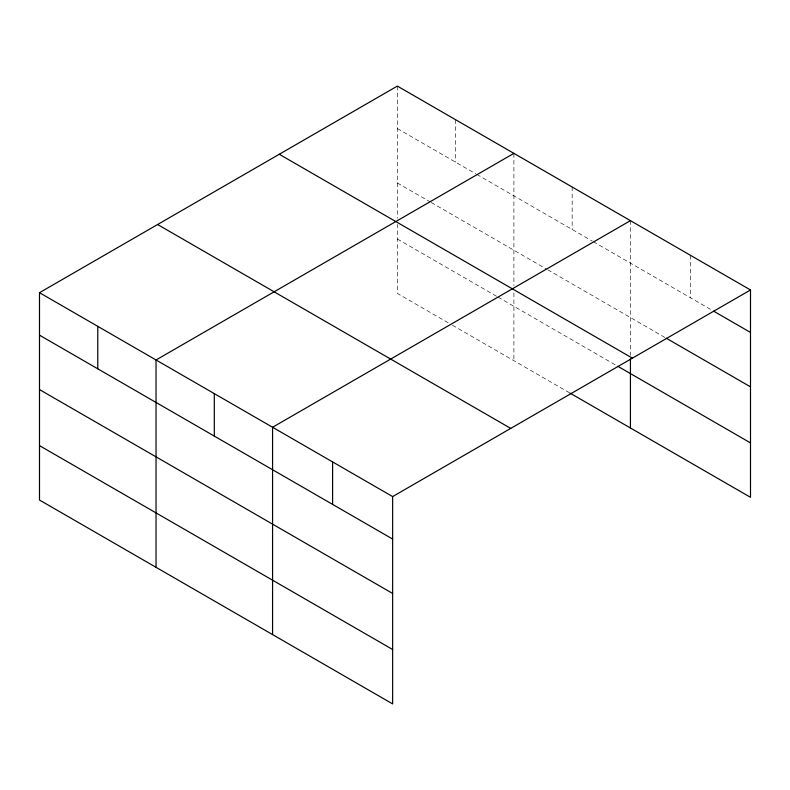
<?xml version="1.0" encoding="UTF-8"?>
<svg xmlns="http://www.w3.org/2000/svg" width="790" height="790" viewBox="0 0 790 790"><rect width="100%" height="100%" fill="white"/><g stroke="black" fill="none" stroke-linecap="round" stroke-linejoin="round"><path stroke-width="0.59" stroke-dasharray="3.95 2.96" d="M397.36 128.563L475.758 173.82M476.824 174.432L592.293 241.098M593.359 241.71L711.533 309.947M397.36 182.964L430.204 201.924M431.261 202.536L546.739 269.202M547.796 269.815L665.19 337.597M397.36 239.014L496.95 296.507M498.006 297.119L616.664 365.632M448.216 322.784L397.36 293.426L397.36 224.39M452.453 325.223L570.044 393.124M690.47 255.308L690.47 297.781M630.43 220.647L630.43 355.303M572.167 187.013L572.167 229.485M513.895 153.369L513.895 285.585M513.895 292.893L513.895 360.704M455.632 119.725L455.632 162.197M397.36 86.09L397.36 218.297"/><path stroke-width="1.19" d="M750.5 289.969L397.36 86.09L39.5 292.695L39.5 500.031L392.64 703.91L392.64 496.584L750.5 289.969L750.5 497.305L570.044 393.124M513.895 153.369L156.035 359.983L156.035 567.309M630.43 220.647L272.57 427.262L272.57 634.597M713.637 311.161L750.5 332.442M666.246 338.199L750.5 386.843M279.265 154.267L632.405 358.147M617.721 366.234L750.5 442.894M157.595 224.518L510.735 428.397M39.5 292.695L392.64 496.584M39.5 335.167L392.64 539.057M39.5 389.579L392.64 593.458M39.5 445.629L392.64 649.508M630.43 358.956L630.43 427.983M332.6 461.923L332.6 504.395M214.307 393.618L214.307 436.09M97.772 326.339L97.772 368.812"/></g></svg>
